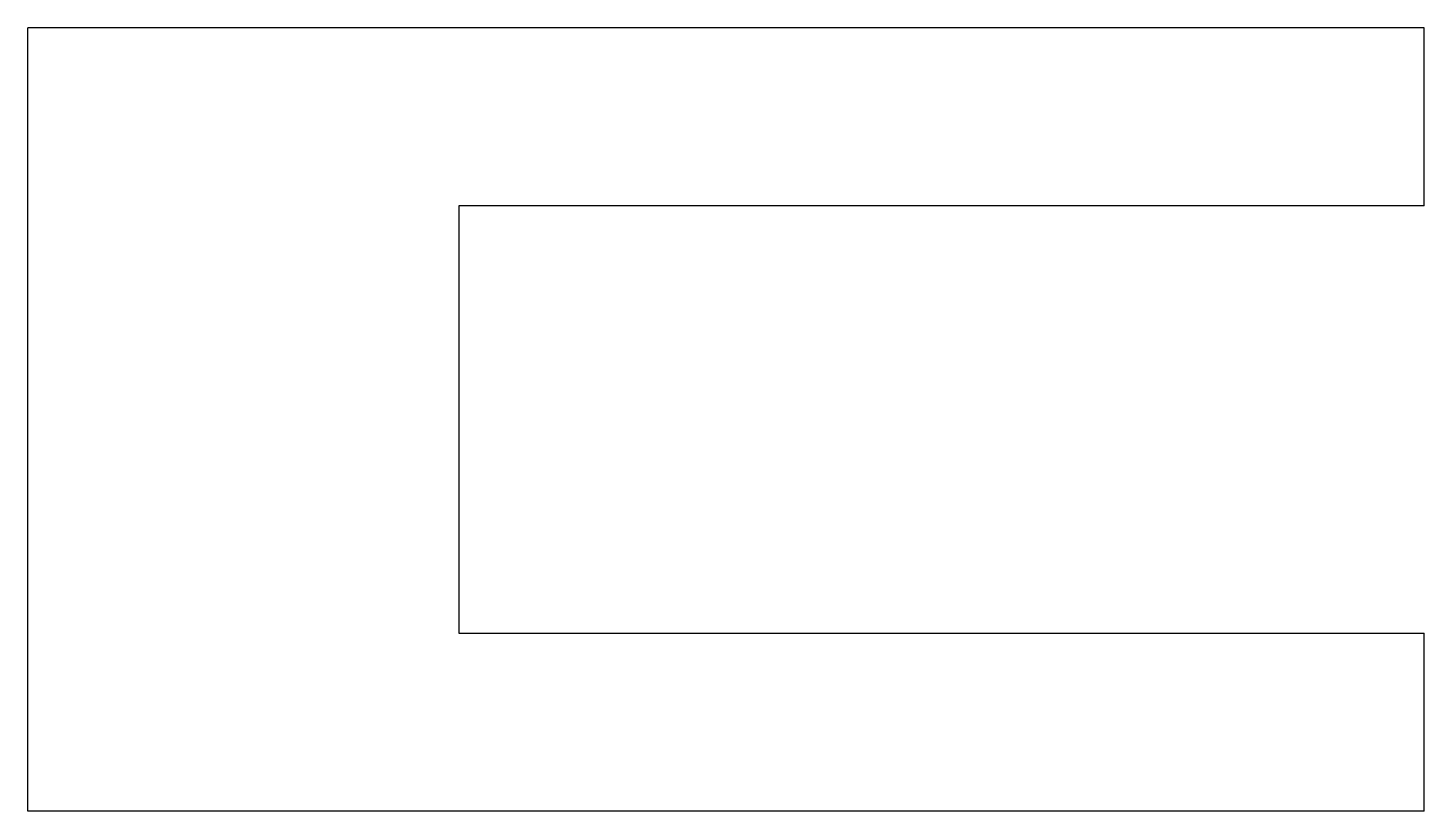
# Model space of a CAD drawing. Header units: metres. Extents: x -32.1 to 7.1, y -22 to 0.
import ezdxf

# ---------------------------------------------------------------- set-up
doc = ezdxf.new("R2010")
doc.units = ezdxf.units.M

msp = doc.modelspace()

# ---------------------------------------------------------------- linework, layer by layer
for points in [[(7.1, 0), (6.316, 0), (5.532, 0), (4.748, 0), (3.964, 0), (3.18, 0), (2.396, 0), (1.612, 0), (0.828, 0), (0.044, 0), (-0.74, 0), (-1.524, 0), (-2.308, 0), (-3.092, 0), (-3.876, 0), (-4.66, 0), (-5.444, 0), (-6.228, 0), (-7.012, 0), (-7.796, 0), (-8.58, 0), (-9.364, 0), (-10.148, 0), (-10.932, 0), (-11.716, 0), (-12.5, 0), (-13.284, 0), (-14.068, 0), (-14.852, 0), (-15.636, 0), (-16.42, 0), (-17.204, 0), (-17.988, 0), (-18.772, 0), (-19.556, 0), (-20.34, 0), (-21.124, 0), (-21.908, 0), (-22.692, 0), (-23.476, 0), (-24.26, 0), (-25.044, 0), (-25.828, 0), (-26.612, 0), (-27.396, 0), (-28.18, 0), (-28.964, 0), (-29.748, 0), (-30.532, 0), (-31.316, 0), (-32.1, 0)], [(-32.1, -22), (-32.1, -21.56), (-32.1, -21.12), (-32.1, -20.68), (-32.1, -20.24), (-32.1, -19.8), (-32.1, -19.36), (-32.1, -18.92), (-32.1, -18.48), (-32.1, -18.04), (-32.1, -17.6), (-32.1, -17.16), (-32.1, -16.72), (-32.1, -16.28), (-32.1, -15.84), (-32.1, -15.4), (-32.1, -14.96), (-32.1, -14.52), (-32.1, -14.08), (-32.1, -13.64), (-32.1, -13.2), (-32.1, -12.76), (-32.1, -12.32), (-32.1, -11.88), (-32.1, -11.44), (-32.1, -11), (-32.1, -10.56), (-32.1, -10.12), (-32.1, -9.68), (-32.1, -9.24), (-32.1, -8.8), (-32.1, -8.36), (-32.1, -7.92), (-32.1, -7.48), (-32.1, -7.04), (-32.1, -6.6), (-32.1, -6.16), (-32.1, -5.72), (-32.1, -5.28), (-32.1, -4.84), (-32.1, -4.4), (-32.1, -3.96), (-32.1, -3.52), (-32.1, -3.08), (-32.1, -2.64), (-32.1, -2.2), (-32.1, -1.76), (-32.1, -1.32), (-32.1, -0.88), (-32.1, -0.44), (-32.1, 0)], [(7.1, -5), (7.1, -4.9), (7.1, -4.8), (7.1, -4.7), (7.1, -4.6), (7.1, -4.5), (7.1, -4.4), (7.1, -4.3), (7.1, -4.2), (7.1, -4.1), (7.1, -4), (7.1, -3.9), (7.1, -3.8), (7.1, -3.7), (7.1, -3.6), (7.1, -3.5), (7.1, -3.4), (7.1, -3.3), (7.1, -3.2), (7.1, -3.1), (7.1, -3), (7.1, -2.9), (7.1, -2.8), (7.1, -2.7), (7.1, -2.6), (7.1, -2.5), (7.1, -2.4), (7.1, -2.3), (7.1, -2.2), (7.1, -2.1), (7.1, -2), (7.1, -1.9), (7.1, -1.8), (7.1, -1.7), (7.1, -1.6), (7.1, -1.5), (7.1, -1.4), (7.1, -1.3), (7.1, -1.2), (7.1, -1.1), (7.1, -1), (7.1, -0.9), (7.1, -0.8), (7.1, -0.7), (7.1, -0.6), (7.1, -0.5), (7.1, -0.4), (7.1, -0.3), (7.1, -0.2), (7.1, -0.1), (7.1, 0)], [(7.1, -5), (6.558, -5), (6.016, -5), (5.474, -5), (4.932, -5), (4.39, -5), (3.848, -5), (3.306, -5), (2.764, -5), (2.222, -5), (1.68, -5), (1.138, -5), (0.596, -5), (0.054, -5), (-0.488, -5), (-1.03, -5), (-1.572, -5), (-2.114, -5), (-2.656, -5), (-3.198, -5), (-3.74, -5), (-4.282, -5), (-4.824, -5), (-5.366, -5), (-5.908, -5), (-6.45, -5), (-6.992, -5), (-7.534, -5), (-8.076, -5), (-8.618, -5), (-9.16, -5), (-9.702, -5), (-10.244, -5), (-10.786, -5), (-11.328, -5), (-11.87, -5), (-12.412, -5), (-12.954, -5), (-13.496, -5), (-14.038, -5), (-14.58, -5), (-15.122, -5), (-15.664, -5), (-16.206, -5), (-16.748, -5), (-17.29, -5), (-17.832, -5), (-18.374, -5), (-18.916, -5), (-19.458, -5), (-20, -5)], [(-20, -5), (-20, -5.24), (-20, -5.48), (-20, -5.72), (-20, -5.96), (-20, -6.2), (-20, -6.44), (-20, -6.68), (-20, -6.92), (-20, -7.16), (-20, -7.4), (-20, -7.64), (-20, -7.88), (-20, -8.12), (-20, -8.36), (-20, -8.6), (-20, -8.84), (-20, -9.08), (-20, -9.32), (-20, -9.56), (-20, -9.8), (-20, -10.04), (-20, -10.28), (-20, -10.52), (-20, -10.76), (-20, -11), (-20, -11.24), (-20, -11.48), (-20, -11.72), (-20, -11.96), (-20, -12.2), (-20, -12.44), (-20, -12.68), (-20, -12.92), (-20, -13.16), (-20, -13.4), (-20, -13.64), (-20, -13.88), (-20, -14.12), (-20, -14.36), (-20, -14.6), (-20, -14.84), (-20, -15.08), (-20, -15.32), (-20, -15.56), (-20, -15.8), (-20, -16.04), (-20, -16.28), (-20, -16.52), (-20, -16.76), (-20, -17)], [(-20, -17), (-19.458, -17), (-18.916, -17), (-18.374, -17), (-17.832, -17), (-17.29, -17), (-16.748, -17), (-16.206, -17), (-15.664, -17), (-15.122, -17), (-14.58, -17), (-14.038, -17), (-13.496, -17), (-12.954, -17), (-12.412, -17), (-11.87, -17), (-11.328, -17), (-10.786, -17), (-10.244, -17), (-9.702, -17), (-9.16, -17), (-8.618, -17), (-8.076, -17), (-7.534, -17), (-6.992, -17), (-6.45, -17), (-5.908, -17), (-5.366, -17), (-4.824, -17), (-4.282, -17), (-3.74, -17), (-3.198, -17), (-2.656, -17), (-2.114, -17), (-1.572, -17), (-1.03, -17), (-0.488, -17), (0.054, -17), (0.596, -17), (1.138, -17), (1.68, -17), (2.222, -17), (2.764, -17), (3.306, -17), (3.848, -17), (4.39, -17), (4.932, -17), (5.474, -17), (6.016, -17), (6.558, -17), (7.1, -17)], [(7.1, -22), (7.1, -21.9), (7.1, -21.8), (7.1, -21.7), (7.1, -21.6), (7.1, -21.5), (7.1, -21.4), (7.1, -21.3), (7.1, -21.2), (7.1, -21.1), (7.1, -21), (7.1, -20.9), (7.1, -20.8), (7.1, -20.7), (7.1, -20.6), (7.1, -20.5), (7.1, -20.4), (7.1, -20.3), (7.1, -20.2), (7.1, -20.1), (7.1, -20), (7.1, -19.9), (7.1, -19.8), (7.1, -19.7), (7.1, -19.6), (7.1, -19.5), (7.1, -19.4), (7.1, -19.3), (7.1, -19.2), (7.1, -19.1), (7.1, -19), (7.1, -18.9), (7.1, -18.8), (7.1, -18.7), (7.1, -18.6), (7.1, -18.5), (7.1, -18.4), (7.1, -18.3), (7.1, -18.2), (7.1, -18.1), (7.1, -18), (7.1, -17.9), (7.1, -17.8), (7.1, -17.7), (7.1, -17.6), (7.1, -17.5), (7.1, -17.4), (7.1, -17.3), (7.1, -17.2), (7.1, -17.1), (7.1, -17)], [(7.1, -22), (6.316, -22), (5.532, -22), (4.748, -22), (3.964, -22), (3.18, -22), (2.396, -22), (1.612, -22), (0.828, -22), (0.044, -22), (-0.74, -22), (-1.524, -22), (-2.308, -22), (-3.092, -22), (-3.876, -22), (-4.66, -22), (-5.444, -22), (-6.228, -22), (-7.012, -22), (-7.796, -22), (-8.58, -22), (-9.364, -22), (-10.148, -22), (-10.932, -22), (-11.716, -22), (-12.5, -22), (-13.284, -22), (-14.068, -22), (-14.852, -22), (-15.636, -22), (-16.42, -22), (-17.204, -22), (-17.988, -22), (-18.772, -22), (-19.556, -22), (-20.34, -22), (-21.124, -22), (-21.908, -22), (-22.692, -22), (-23.476, -22), (-24.26, -22), (-25.044, -22), (-25.828, -22), (-26.612, -22), (-27.396, -22), (-28.18, -22), (-28.964, -22), (-29.748, -22), (-30.532, -22), (-31.316, -22), (-32.1, -22)]]:
    msp.add_lwpolyline(points)

doc.saveas('drawing.dxf')
